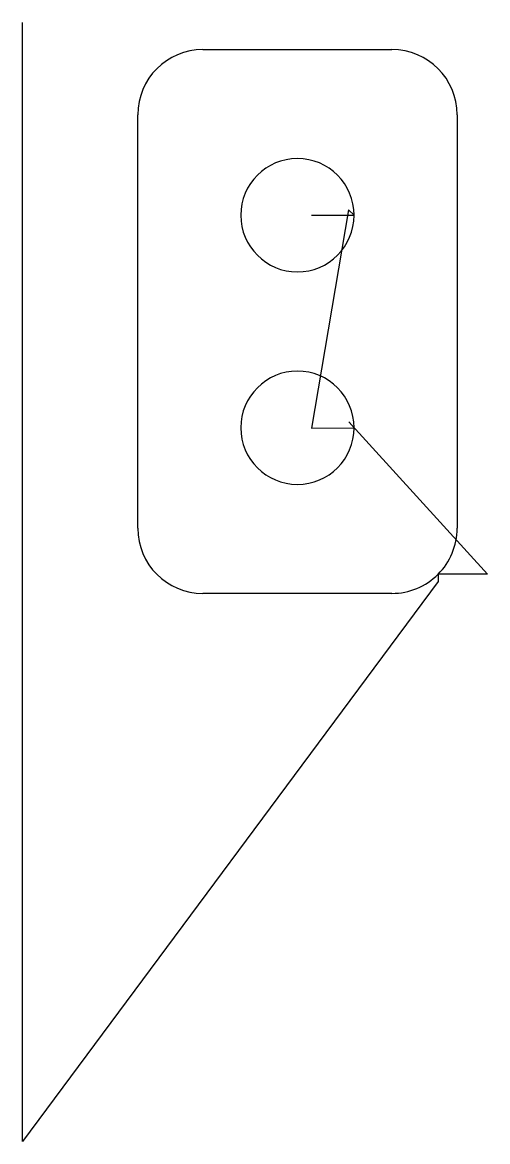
# Model space of a CAD drawing. Header units: metres. Extents: x 2013 to 2342, y 0 to 790.
import ezdxf

# ---------------------------------------------------------------- set-up
doc = ezdxf.new("R2010")
doc.units = ezdxf.units.M

msp = doc.modelspace()

# ---------------------------------------------------------------- linework, layer by layer
at = {"layer": 'TOOL_0'}
for p, q in [((2013.3, 788.887), (2013.3, 789.887)), ((2013.3, 1.001), (2013.3, 788.887)), ((2140.756, 770.695), (2274.256, 770.695)), ((2094.756, 432.895), (2094.756, 724.695)), ((2320.256, 724.695), (2320.256, 432.895)), ((2243.465, 657.581), (2217.373, 503.491)), ((2247.506, 653.794), (2243.465, 657.581)), ((2217.329, 653.794), (2247.506, 653.794)), ((2247.506, 503.795), (2243.731, 507.898)), ((2243.731, 507.898), (2341.783, 400.368)), ((2217.373, 503.491), (2247.506, 503.795)), ((2306.783, 395.368), (2013.3, 0.001)), ((2341.783, 400.368), (2306.783, 400.368)), ((2306.783, 400.368), (2306.783, 395.368)), ((2274.256, 386.895), (2140.756, 386.895)), ((2013.3, 0.001), (2013.3, 1.001)), ((2013.3, 1.001), (2013.3, 0.001)), ((2013.3, 0.001), (2013.3, 1.001))]:
    msp.add_line(p, q, dxfattribs=at)
for centre, radius, start, end in [((2140.756, 724.695), 46, 90, 180), ((2274.256, 724.695), 46, 0, 90), ((2207.506, 653.794), 40, 0, 180), ((2207.506, 653.794), 40, 180, 0), ((2207.506, 503.795), 40, 0, 180), ((2207.506, 503.795), 40, 180, 0), ((2140.756, 432.895), 46, 180, 270), ((2274.256, 432.895), 46, 315, 0), ((2274.256, 432.895), 46, 270, 315)]:
    msp.add_arc(centre, radius, start, end, dxfattribs=at)

doc.saveas('drawing.dxf')
